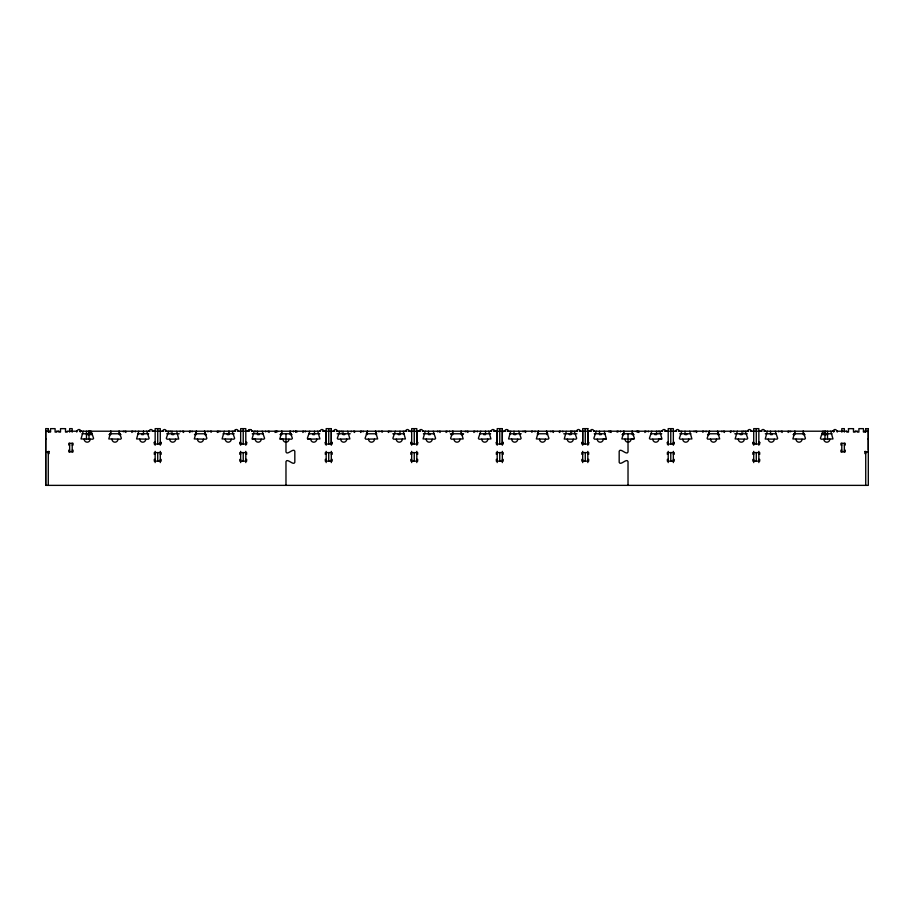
<?xml version="1.0" encoding="UTF-8"?>
<svg xmlns="http://www.w3.org/2000/svg" width="914" height="914" viewBox="0 0 914 914"><rect width="100%" height="100%" fill="white"/><g stroke="black" fill="none" stroke-linecap="round" stroke-linejoin="round"><path stroke-width="1.37" d="M868.3 428.62L868.3 485.368L45.7 485.368L45.7 431.214L50.544 431.225M90.018 431.854L90.018 431.214L90.018 434.63L91.731 434.63L91.731 433.773M143.464 431.854L143.464 431.214L143.464 434.63L141.75 434.63L141.75 433.773M228.98 431.854L228.98 431.214L228.98 434.63L227.266 434.63L227.266 433.773M326.172 444.044L326.172 431.214M331.302 444.044L331.302 431.214M416.807 444.044L416.807 431.214M497.193 444.044L497.193 431.214M502.323 444.044L502.323 431.214M571.01 431.854L571.01 431.214L571.01 434.63L569.308 434.63L569.308 433.773M582.698 444.044L582.698 431.214M587.828 444.044L587.828 431.214M628.021 485.368L628.021 461.559C626.696 457.834 620.503 466.06 619.178 462.335L619.178 451.219C620.503 447.506 626.684 455.72 628.021 452.019L628.021 433.876M868.3 450.179L868.3 431.214L863.456 431.225M83.22 431.214L81.026 438.937L92.897 439.177L93.605 438.343L91.16 431.214M110.994 431.214L108.8 438.937L120.671 439.177L121.379 438.343L118.934 431.214M138.768 431.214L136.574 438.937L148.456 439.177L149.153 438.343L146.708 431.214M168.724 431.214L166.279 438.343L166.976 439.177L178.721 439.051L176.676 431.339M204.439 431.214L206.884 438.343L206.187 439.177L194.305 438.937L196.499 431.214M224.273 431.271L222.091 438.937L233.961 439.177L234.658 438.343L232.213 431.214M254.241 431.214L252.047 438.937L263.918 439.177L264.614 438.343L262.169 431.214M289.955 431.214L292.4 438.343L291.692 439.177L279.821 438.937L282.015 431.214M317.729 431.214L319.923 438.937L308.041 439.177L307.344 438.343L309.789 431.214M347.686 431.214L349.879 438.937L337.997 439.177L337.3 438.343L339.745 431.214M367.519 431.214L365.074 438.343L365.771 439.177L377.653 438.937L375.46 431.214M403.234 431.214L405.428 438.937L393.557 439.177L392.849 438.343L395.294 431.214M433.19 431.214L435.635 438.343L434.938 439.177L423.056 438.937L425.25 431.214M453.036 431.214L450.591 438.343L451.288 439.177L463.158 438.937L460.964 431.214M488.75 431.214L490.944 438.937L479.062 439.177L478.365 438.343L480.81 431.214M518.706 431.214L521.151 438.343L520.443 439.177L508.572 438.937L510.766 431.214M546.481 431.214L548.926 438.343L548.229 439.177L536.347 438.937L538.54 431.214M604.211 431.214L606.405 438.937L594.534 439.177L593.826 438.343L596.271 431.214M631.985 431.214L634.43 438.354L633.733 439.188L621.851 438.937L624.045 431.214M651.831 431.214L649.386 438.354L650.083 439.188L661.953 438.937L659.759 431.214M681.787 431.214L679.342 438.354L680.039 439.188L691.909 438.937L689.716 431.214M709.561 431.214L707.116 438.354L707.653 439.143L719.695 438.949L717.501 431.351M745.276 431.214L747.721 438.354L747.024 439.188L735.142 438.937L737.335 431.214M775.232 431.214L777.677 438.354L777.129 439.143L765.235 439.051L767.292 431.214M795.066 431.271L792.872 438.949L804.754 439.188L805.451 438.343L803.006 431.214M822.84 431.214L820.395 438.354L821.103 439.188L832.974 438.949L830.78 431.214M566.292 431.397L564.258 439.051L576.003 439.177L576.7 438.343L574.255 431.214M234.018 431.214L235.069 430.186A1.714 1.714 0 0 1 237.811 430.186L238.862 431.214M234.704 430.871L235.069 430.186M248.642 430.186L247.591 431.214M675.138 431.225L675.949 430.643A1.714 1.714 0 0 1 679.171 430.643L679.982 431.225M747.081 431.225L747.881 430.643A1.714 1.714 0 0 1 751.102 430.643L751.914 431.225M76.582 431.214L77.382 430.643A1.714 1.714 0 0 1 80.603 430.643L81.415 431.214M148.514 431.214L149.313 430.643A1.714 1.714 0 0 1 152.547 430.643L153.346 431.214M162.086 431.214L162.898 430.643A1.714 1.714 0 0 1 166.12 430.643L166.919 431.214M319.534 431.214L320.334 430.643A1.714 1.714 0 0 1 323.556 430.643L324.367 431.214M333.107 431.214L333.907 430.643A1.714 1.714 0 0 1 337.14 430.643L337.94 431.214M405.039 431.214L405.85 430.643A1.714 1.714 0 0 1 409.072 430.643L409.872 431.214M418.612 431.214L419.423 430.643A1.714 1.714 0 0 1 422.645 430.643L423.456 431.214M490.544 431.214L491.355 430.643A1.714 1.714 0 0 1 494.577 430.643L495.388 431.214M504.128 431.214L504.928 430.643A1.714 1.714 0 0 1 508.15 430.643M576.06 431.214L576.86 430.643A1.714 1.714 0 0 1 580.093 430.643L580.893 431.214M589.633 431.214L590.444 430.643A1.714 1.714 0 0 1 593.666 430.643L594.466 431.214M661.565 431.225L662.376 430.643A1.714 1.714 0 0 1 665.598 430.643L666.409 431.225M760.654 431.225L761.453 430.643A1.714 1.714 0 0 1 764.687 430.643L765.486 431.225M832.585 431.225L833.397 430.643A1.714 1.714 0 0 1 836.618 430.643L837.418 431.225M605.959 439.177L603.24 439.188A2.993 2.993 0 0 1 600.247 442.182A2.993 2.993 0 0 1 597.253 439.188M633.733 439.188L631.014 439.2A2.993 2.993 0 0 1 628.021 442.182A2.993 2.993 0 0 1 625.027 439.188M661.508 439.188L658.788 439.2A2.993 2.993 0 0 1 655.795 442.182A2.993 2.993 0 0 1 652.802 439.188M48.271 428.666L45.7 428.62L45.7 485.368M65.511 428.655L60.518 428.643L60.518 432.082L58.816 432.071L58.816 431.214M848.489 428.655L853.482 428.655M865.729 428.666L868.3 428.666M56.817 431.225L58.816 431.225M79.587 431.214L150.09 431.214M152.021 431.214L163.423 431.214M165.343 431.214L235.606 431.214M237.526 431.214L249.465 431.214M251.59 431.214L320.38 431.214M322.493 431.214L334.433 431.214M336.363 431.214L406.81 431.214M408.547 431.214L420.634 431.214M422.794 431.214L491.206 431.214M493.366 431.214L505.453 431.214M507.19 431.214L577.637 431.214M579.567 431.214L591.507 431.214M593.62 431.214L662.41 431.214M664.535 431.214L676.474 431.214M678.394 431.214L748.657 431.214M750.577 431.214L761.979 431.214M763.91 431.214L834.413 431.214M846.775 431.225L837.235 431.214L837.235 432.071M855.184 431.225L857.183 431.225M45.7 431.454L46.34 431.454M71.566 431.454L72.206 431.454M841.794 431.454L842.434 431.454M867.66 431.454L868.3 431.454M82.043 433.773L92.268 433.773M109.691 433.773L120.237 433.773M137.591 433.773L148.708 433.773M166.725 433.773L179.224 433.773M195.196 433.773L205.741 433.773M223.107 433.773L234.213 433.773M252.241 433.773L263.346 433.773M280.712 433.773L291.258 433.773M308.612 433.773L319.729 433.773M337.095 433.773L350.245 433.773M366.217 433.773L376.762 433.773M392.78 433.773L404.331 433.773M423.388 433.773L434.367 433.773M450.408 433.773L463.592 433.773M479.633 433.773L490.612 433.773M509.669 433.773L521.22 433.773M537.238 433.773L547.783 433.773M563.755 433.773L576.905 433.773M594.271 433.773L605.388 433.773M622.742 433.773L633.288 433.773M650.654 433.773L661.759 433.773M679.788 433.773L690.893 433.773M708.259 433.773L718.804 433.773M734.776 433.773L747.275 433.773M765.292 433.773L776.409 433.773M793.763 433.773L804.309 433.773M821.732 433.773L831.957 433.773M86.464 434.63L89.024 434.63M108.972 434.63L110.685 434.63L110.685 431.214M120.945 434.63L119.243 434.63L119.243 431.214M194.488 434.63L196.202 434.63L196.202 431.214M206.461 434.63L204.747 434.63L204.747 431.214M279.992 434.63L281.706 434.63L281.706 431.214M291.966 434.63L290.252 434.63L290.252 431.214M451.013 434.63L452.727 434.63L452.727 431.214M462.987 434.63L461.273 434.63L461.273 431.214M622.034 434.63L623.748 434.63L623.748 431.214M634.008 434.63L632.294 434.63L632.294 431.214M707.539 434.63L709.253 434.63L709.253 431.214M719.512 434.63L717.798 434.63L717.798 431.214M793.055 434.63L794.757 434.63L794.757 431.214M805.028 434.63L803.315 434.63L803.315 431.214M824.976 434.63L827.536 434.63M45.7 439.188L46.34 439.188M867.66 439.188L868.3 439.188M155.152 442.33L154.295 442.33L154.295 444.044L161.138 444.044L161.138 442.33L160.281 442.33M240.656 442.33L239.811 442.33L239.811 444.044L246.643 444.044L246.643 442.33L245.797 442.33M411.677 442.33L410.82 442.33L410.82 444.044L417.664 444.044L417.664 442.33L416.807 442.33L416.807 428.643L411.677 428.643L411.677 445.232M668.203 442.342L667.357 442.33L667.357 444.055L674.189 444.044L674.189 442.33L673.344 442.33M753.719 442.342L752.862 442.33L752.862 444.055L759.705 444.044L759.705 442.33L758.849 442.33M154.295 442.616L155.152 442.616M160.281 442.616L161.138 442.616M239.811 442.616L240.656 442.616M245.797 442.616L246.643 442.616M325.315 442.616L326.172 442.616L326.172 445.232M332.159 442.616L331.302 442.616L331.302 445.232M410.82 442.616L411.677 442.616M417.664 442.616L416.807 442.616L416.807 445.232M496.336 442.616L497.193 442.616L497.193 445.232M503.18 442.616L502.323 442.616L502.323 445.232M581.841 442.616L582.698 442.616L582.698 445.232M588.685 442.616L587.828 442.616L587.828 445.232M667.357 442.616L668.203 442.616M673.344 442.616L674.189 442.616M752.862 442.616L753.719 442.616M758.849 442.616L759.705 442.616M69.647 445.038L68.79 445.038L68.79 443.324L73.063 443.324L73.063 445.038L72.206 445.038M841.794 445.038L840.937 445.038L840.937 443.324L845.21 443.324L845.21 445.038L844.353 445.038M69.647 450.168L68.79 450.168L68.79 451.882L73.063 451.882L73.063 450.168L72.206 450.168M841.794 450.168L840.937 450.168L840.937 451.882L845.21 451.882L845.21 450.168L844.353 450.168M49.116 451.447L48.271 451.447L48.271 485.368M864.884 451.447L865.729 451.447L865.729 485.368M45.7 451.882L49.116 451.882L49.116 453.595L48.271 453.584M868.3 451.882L864.884 451.882L864.884 453.595L865.729 453.595M155.152 454.304L154.295 454.304L154.295 452.59L161.138 452.59L161.138 454.304L160.281 454.304M240.656 454.304L239.811 454.304L239.811 452.59L246.643 452.601L246.643 454.315L245.797 454.315M326.172 454.304L325.315 454.304L325.315 452.59L332.159 452.59L332.159 454.304L331.302 454.304M411.677 454.304L410.82 454.304L410.82 452.59L417.664 452.59L417.664 454.304L416.807 454.304M497.193 454.304L496.336 454.304L496.336 452.59L503.18 452.59L503.18 454.304L502.323 454.304M582.698 454.304L581.841 454.304L581.841 452.59L588.685 452.59L588.685 454.304L587.828 454.304M668.203 454.315L667.357 454.315L667.357 452.601L674.189 452.59L674.189 454.304L673.344 454.304M753.719 454.304L752.862 454.304L752.862 452.59L759.705 452.59L759.705 454.304L758.849 454.304M155.152 459.434L154.295 459.434L154.295 461.136L161.138 461.136L161.138 459.434L160.281 459.434M240.656 459.434L239.811 459.434L239.811 461.136L246.643 461.136L246.643 459.434L245.797 459.434M326.172 459.434L325.315 459.434L325.315 461.136L332.159 461.136L332.159 459.434L331.302 459.434M411.677 459.434L410.82 459.434L410.82 461.136L417.664 461.136L417.664 459.434L416.807 459.434M497.193 459.434L496.336 459.434L496.336 461.136L503.18 461.136L503.18 459.434L502.323 459.434M582.698 459.434L581.841 459.434L581.841 461.136L588.685 461.136L588.685 459.434L587.828 459.434M668.203 459.434L667.357 459.434L667.357 461.136L674.189 461.136L674.189 459.434L673.344 459.434M753.719 459.434L752.862 459.434L752.862 461.136L759.705 461.136L759.705 459.434L758.849 459.434M280.267 439.177L282.986 439.188A2.993 2.993 0 0 0 285.979 442.182A2.993 2.993 0 0 0 288.973 439.188M308.041 439.177L310.76 439.188A2.993 2.993 0 0 0 313.753 442.182A2.993 2.993 0 0 0 316.747 439.188M252.493 439.177L255.212 439.188A2.993 2.993 0 0 0 258.205 442.182A2.993 2.993 0 0 0 261.198 439.188M508.961 431.214L507.91 430.186M252.435 431.214L251.384 430.186M865.729 428.62L865.729 432.071M865.17 431.214L865.17 432.071L863.456 432.071L863.456 428.643L858.886 428.643L858.897 432.082L857.172 432.071L857.172 431.214M855.184 431.214L855.184 432.082L853.482 432.082L853.482 428.643M848.489 428.643L848.489 432.082L846.775 432.082L846.775 431.214M844.353 432.071L844.353 428.643L841.794 428.643L841.794 432.071M844.353 443.233L844.353 451.882M841.794 443.233L841.794 451.882M833.671 431.214L833.671 432.071M827.536 431.214L827.536 439.474M825.685 431.214L825.685 431.854M824.976 431.214L824.976 439.474M823.982 431.214L823.982 434.63L822.269 434.63L822.269 433.773M790.701 431.214L790.701 431.854M789.113 431.214L789.159 431.854M788.142 431.214L788.142 432.493M782.156 431.214L782.156 432.493M781.184 431.214L781.184 431.854M778.739 431.214L778.739 431.854M772.25 433.773L772.25 434.63L770.536 434.63L770.536 431.214M758.849 445.232L758.849 428.643L753.719 428.643L753.719 445.232M758.849 451.367L758.849 462.587M756.278 428.643L756.278 444.044M756.278 452.59L756.278 461.136M753.719 451.367L753.719 462.587M743.745 431.214L743.745 431.854M742.031 431.214L742.031 434.63L740.317 434.63L740.317 433.773M733.828 431.214L733.828 431.854M731.383 431.214L731.383 431.854M730.412 431.214L730.412 432.493M724.425 431.214L724.425 432.493M723.408 431.214L723.442 431.854M721.854 431.214L721.854 431.854M706.054 431.214L706.054 431.854M703.609 431.214L703.609 431.854M702.638 431.214L702.638 432.173M696.651 431.214L696.651 432.493M695.634 431.214L695.668 431.854M694.08 431.214L694.08 431.854M686.734 433.773L686.734 434.63L685.02 434.63L685.02 431.214M673.344 445.232L673.344 428.643L668.203 428.643L668.203 445.232M673.344 451.367L673.344 462.587M670.773 428.643L670.773 444.044M670.773 452.59L670.773 461.136M668.203 451.367L668.203 462.587M658.229 431.214L658.229 431.854M656.526 431.214L656.526 434.63L654.812 434.63L654.812 433.773M648.323 431.214L648.323 431.854M645.878 431.214L645.878 431.854M644.896 431.214L644.896 432.493M638.909 431.214L638.909 432.493M637.903 431.214L637.938 431.854M637.629 431.225L637.629 432.082M636.35 431.214L636.35 431.854M620.549 431.214L620.549 431.854M618.104 431.214L618.104 431.854M617.121 431.214L617.121 432.173M611.135 431.214L611.135 432.493M610.164 431.214L610.129 431.854M609.855 431.214L609.855 432.071M608.575 431.214L608.575 431.854M601.229 433.773L601.229 434.63L599.515 434.63L599.515 431.214M587.828 451.367L587.828 462.587M585.268 428.643L585.268 444.044M585.268 452.59L585.268 461.136M582.698 451.367L582.698 462.587M572.724 431.214L572.724 431.854M562.807 431.214L562.807 431.854M560.362 431.214L560.362 431.854M559.391 431.214L559.391 432.493M553.404 431.214L553.404 432.493M552.433 431.214L552.399 431.854M550.845 431.214L550.845 431.854M546.789 431.214L546.789 434.63M538.232 431.214L538.232 434.63M535.033 431.214L535.033 431.854M532.588 431.214L532.588 431.854M531.617 431.214L531.617 432.173M525.63 431.214L525.63 432.493M524.647 431.214L524.613 431.854M523.059 431.214L523.059 431.854M515.713 433.773L515.713 434.63L514.011 434.63L514.011 431.214M502.974 431.214L502.974 431.854M502.323 451.367L502.323 462.587M499.752 428.643L499.752 444.044M499.752 452.59L499.752 461.136M497.627 431.214L497.627 431.854M497.193 451.367L497.193 462.587M496.531 431.214L496.531 431.854M485.505 431.214L485.505 434.63L483.792 434.63L483.792 433.773M477.302 431.214L477.302 431.854M474.857 431.214L474.857 431.854M473.886 431.214L473.886 432.493M467.899 431.214L467.899 432.493M466.883 431.214L466.917 431.854M465.329 431.214L465.329 431.854M449.528 431.214L449.528 431.854M447.083 431.214L447.083 431.854M446.101 431.214L446.101 432.493M440.114 431.214L440.114 432.493M439.143 431.214L439.108 431.854M437.555 431.214L437.555 431.854M430.208 433.773L430.208 434.63L428.495 434.63L428.495 431.214M417.469 431.214L417.469 431.854M416.807 451.367L416.807 462.587M416.373 431.214L416.373 431.854M414.248 428.643L414.248 444.044M414.248 452.59L414.248 461.136M411.677 451.367L411.677 462.587M411.026 431.214L411.026 431.854M399.989 431.214L399.989 434.63L398.287 434.63L398.287 433.773M390.941 431.214L390.941 431.854M389.387 431.214L389.353 431.854M388.37 431.214L388.37 432.493M382.383 431.214L382.383 432.173M381.412 431.214L381.412 431.854M378.967 431.214L378.967 431.854M375.768 431.214L375.768 434.63M367.211 431.214L367.211 434.63M363.155 431.214L363.155 431.854M361.567 431.214L361.613 431.854M360.596 431.214L360.596 432.493M354.609 431.214L354.609 432.493M353.638 431.214L353.638 431.854M351.193 431.214L351.193 431.854M344.692 433.773L344.692 434.63L342.99 434.63L342.99 431.214M341.276 431.214L341.276 431.854M331.302 451.367L331.302 462.587M328.732 428.643L328.732 444.044M328.732 452.59L328.732 461.136M326.172 451.367L326.172 462.587M314.485 431.214L314.485 434.63L312.771 434.63L312.771 433.773M305.425 431.214L305.425 431.854M303.836 431.214L303.871 431.854M302.865 431.214L302.865 432.493M296.879 431.214L296.879 432.173M295.896 431.214L295.896 431.854M295.599 431.214L295.599 432.071M293.451 431.214L293.451 431.854M285.979 433.864L285.979 452.019C287.316 455.72 293.497 447.506 294.822 451.219L294.822 462.335C293.497 466.06 287.304 457.834 285.979 461.559L285.979 485.368M277.65 431.214L277.65 431.854M276.371 431.214L276.371 432.071M276.097 431.214L276.062 431.854M275.091 431.214L275.091 432.493M269.104 431.214L269.104 432.493M268.122 431.214L268.122 431.854M265.677 431.214L265.677 431.854M259.188 433.773L259.188 434.63L257.474 434.63L257.474 431.214M255.771 431.214L255.771 431.854M245.797 445.232L245.797 428.643L240.656 428.643L240.656 445.232M245.797 451.367L245.797 462.587M243.227 428.643L243.227 444.044M243.227 452.59L243.227 461.136M240.656 451.367L240.656 462.587M219.92 431.214L219.92 431.854M217.349 431.214L217.349 432.493M211.363 431.214L211.363 432.173M210.391 431.214L210.391 431.854M207.946 431.214L207.946 431.854M192.146 431.214L192.146 431.854M190.558 431.214L190.592 431.854M189.575 431.214L189.575 432.493M183.588 431.214L183.588 432.493M182.617 431.214L182.617 431.854M180.172 431.214L180.172 431.854M173.683 433.773L173.683 434.63L171.969 434.63L171.969 431.214M170.255 431.214L170.255 431.854M160.281 445.232L160.281 428.643L155.152 428.643L155.152 445.232M160.281 451.367L160.281 462.587M157.722 428.643L157.722 444.044M157.722 452.59L157.722 461.136M155.152 451.367L155.152 462.587M135.261 431.214L135.261 431.854M132.816 431.214L132.816 431.854M131.845 431.214L131.845 432.493M125.858 431.214L125.858 432.493M124.887 431.214L124.841 431.854M123.299 431.214L123.299 431.854M89.024 431.214L89.024 439.474M88.315 431.214L88.315 431.854M86.464 431.214L86.464 439.474M80.329 431.214L80.329 432.071M76.765 432.071L76.765 431.214L67.225 431.214L67.225 432.082L65.511 432.071L65.511 428.643M72.206 432.071L72.206 428.643L69.647 428.643L69.647 432.071M72.206 443.221L72.206 451.882M69.647 443.221L69.647 451.882M56.828 431.214L56.817 432.082L55.103 432.082L55.114 428.643L50.544 428.643L50.544 432.071L48.83 432.071L48.83 431.214M48.271 428.62L48.271 432.071M744.293 439.188A2.993 2.993 0 0 1 741.3 442.182A2.993 2.993 0 0 1 738.306 439.188M716.519 439.188A2.993 2.993 0 0 1 713.526 442.182A2.993 2.993 0 0 1 710.532 439.188M688.745 439.188A2.993 2.993 0 0 1 685.751 442.182A2.993 2.993 0 0 1 682.758 439.188M829.809 439.2A2.993 2.993 0 0 1 826.816 442.193A2.993 2.993 0 0 1 823.822 439.2M774.249 439.188A2.993 2.993 0 0 1 771.256 442.182A2.993 2.993 0 0 1 768.263 439.188M802.035 439.2A2.993 2.993 0 0 1 799.042 442.193A2.993 2.993 0 0 1 796.048 439.2M517.724 439.188A2.993 2.993 0 0 1 514.731 442.182A2.993 2.993 0 0 1 511.737 439.188M545.498 439.188A2.993 2.993 0 0 1 542.505 442.182A2.993 2.993 0 0 1 539.511 439.188M573.284 439.188A2.993 2.993 0 0 1 570.29 442.182A2.993 2.993 0 0 1 567.297 439.188M432.219 439.188A2.993 2.993 0 0 1 429.226 442.182A2.993 2.993 0 0 1 426.232 439.188M459.993 439.188A2.993 2.993 0 0 1 457 442.182A2.993 2.993 0 0 1 454.007 439.188M487.768 439.188A2.993 2.993 0 0 1 484.774 442.182A2.993 2.993 0 0 1 481.781 439.188M346.703 439.188A2.993 2.993 0 0 1 343.71 442.182A2.993 2.993 0 0 1 340.716 439.188M374.489 439.188A2.993 2.993 0 0 1 371.495 442.182A2.993 2.993 0 0 1 368.502 439.188M402.263 439.188A2.993 2.993 0 0 1 399.269 442.182A2.993 2.993 0 0 1 396.276 439.188M175.694 439.188A2.993 2.993 0 0 1 172.7 442.182A2.993 2.993 0 0 1 169.707 439.188M203.468 439.188A2.993 2.993 0 0 1 200.474 442.182A2.993 2.993 0 0 1 197.481 439.188M231.242 439.188A2.993 2.993 0 0 1 228.249 442.182A2.993 2.993 0 0 1 225.255 439.188M248.402 430.643A1.714 1.714 0 0 1 251.624 430.643M90.178 439.188A2.993 2.993 0 0 1 87.184 442.182A2.993 2.993 0 0 1 84.191 439.188M145.737 439.188A2.993 2.993 0 0 1 142.744 442.182A2.993 2.993 0 0 1 139.751 439.188M117.952 439.188A2.993 2.993 0 0 1 114.958 442.182A2.993 2.993 0 0 1 111.965 439.188M331.302 428.643L326.172 428.643L326.172 442.33L325.315 442.33L325.315 444.044L332.159 444.044L332.159 442.33L331.302 442.33L331.302 428.643M502.323 428.643L497.193 428.643L497.193 442.33L496.336 442.33L496.336 444.044L503.18 444.044L503.18 442.33L502.323 442.33L502.323 428.643M587.828 428.643L582.698 428.643L582.698 442.33L581.841 442.33L581.841 444.044L588.685 444.044L588.685 442.33L587.828 442.33L587.828 428.643M218.366 431.854L218.366 431.214L218.332 431.854"/></g></svg>
